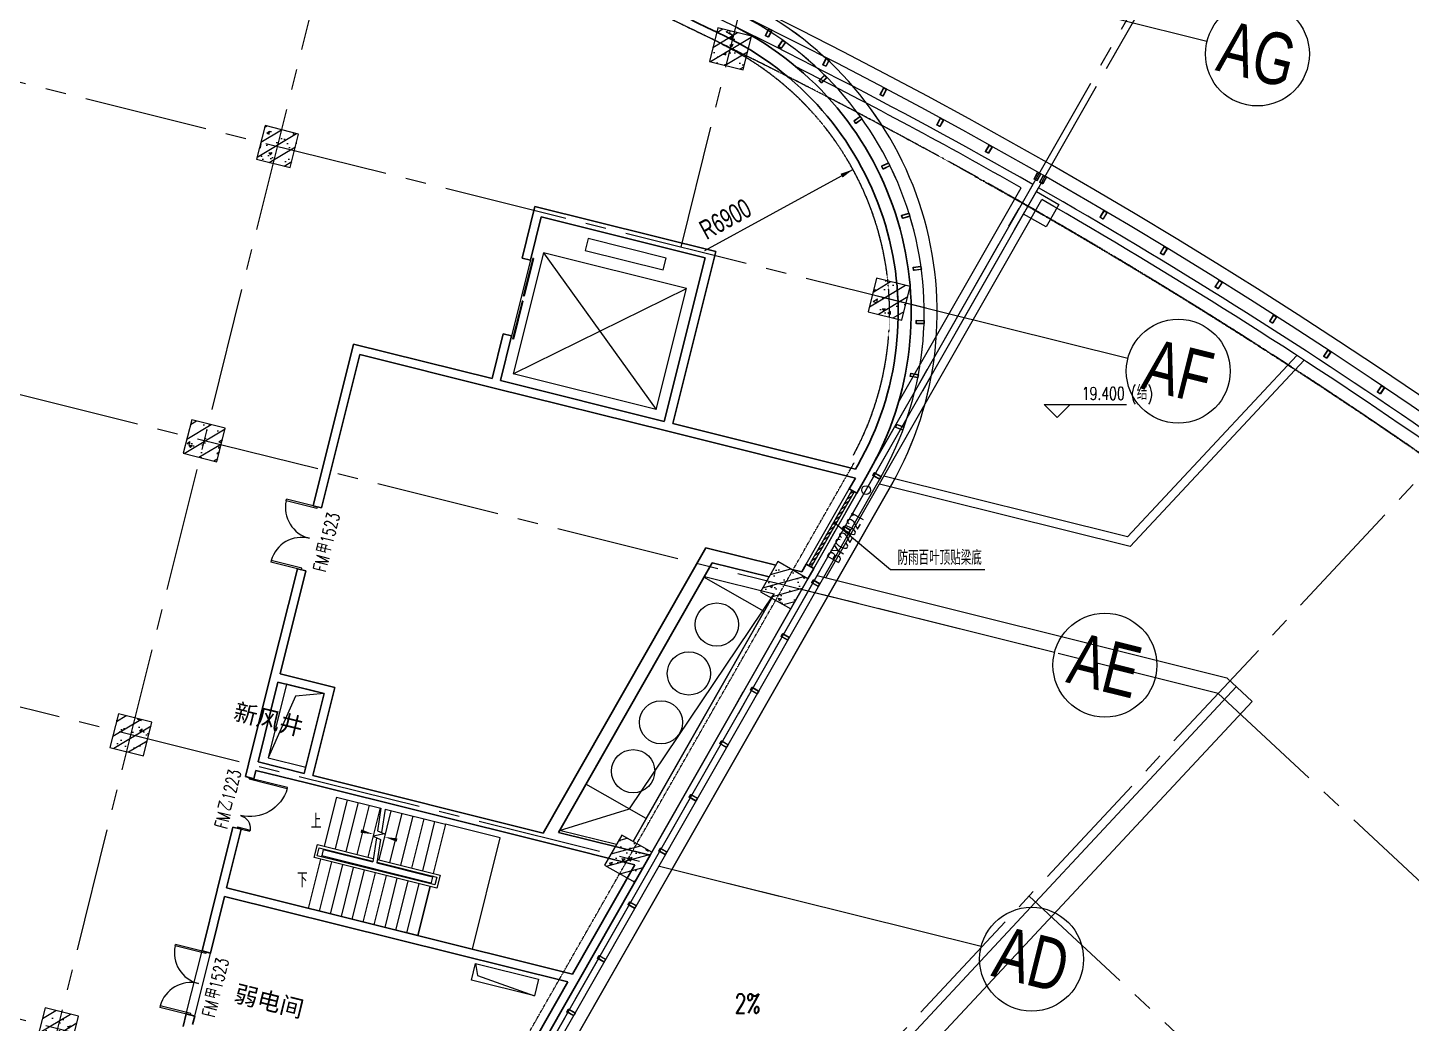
# Model space of a CAD drawing. Extents: x 138868 to 1251000, y -188972 to 132579.
# Drawn here: x 957220 to 989172, y 72428 to 95427 of the extents above; entities that cross this region are included whole.
import ezdxf
from ezdxf.enums import TextEntityAlignment as Align

# ---------------------------------------------------------------- set-up
doc = ezdxf.new("R2010")
doc.units = 0
doc.linetypes.add('CENTER2', pattern=[28.575000000000003, 19.05, -3.175, 3.175, -3.175])
doc.linetypes.add('DASHDOT', pattern=[1, 0.5, -0.25, 0, -0.25])
doc.layers.get('0').update_dxf_attribs({"color": 8})
doc.layers.get('Defpoints').update_dxf_attribs({"color": 8})
for name, color, linetype in [('#幕墙线-平面', 8, 'Continuous'), ('#文字', 8, 'Continuous'), ('#标注', 8, 'Continuous'), ('#结构边线+内凹外凸边线', 8, 'Continuous'), ('#轴线', 8, 'CENTER2'), ('A-FLOR-PIPE', 8, 'Continuous'), ('A-FLOR-UNDR', 8, 'Continuous'), ('A-Hole', 8, 'Continuous'), ('A-ROOF', 8, 'Continuous'), ('COLUMN', 8, 'Continuous'), ('dim', 8, 'Continuous'), ('DIM_LEAD', 8, 'Continuous'), ('DIM_SYMB', 8, 'Continuous'), ('EVTR', 8, 'Continuous'), ('STAIR', 8, 'Continuous'), ('WINDOW_TEXT', 8, 'Continuous'), ('建-填充', 8, 'Continuous'), ('数据中心轮廓线', 8, 'Continuous')]:
    doc.layers.add(name, color=color, linetype=linetype)
for name, color, linetype, lineweight in [('DIM_ELEV', 8, 'Continuous', 5), ('DOOR_FIRE', 8, 'Continuous', 13), ('DOOR_FIRE_TEXT', 8, 'Continuous', 9), ('DOTE', 8, 'DASHDOT', 5), ('IT设备', 8, 'Continuous', 9), ('PUB_TEXT', 8, 'Continuous', 5), ('WALL', 8, 'Continuous', 30), ('WINDOW', 8, 'Continuous', 13), ('空调', 8, 'Continuous', 9)]:
    doc.layers.add(name, color=color, linetype=linetype, lineweight=lineweight)
doc.styles.add('#文字', font='jrs.shx', dxfattribs={"width": 0.7, "bigfont": 'hztxt.shx'})
doc.styles.add('_TCH_DIM', font='SIMPLEX', dxfattribs={"bigfont": 'GBCBIG'})
doc.styles.add('_TCH_WINDOW', font='SIMPLEX', dxfattribs={"height": 3.5, "bigfont": 'GBCBIG'})
doc.styles.add('JHZX', font='jrs.shx', dxfattribs={"width": 0.6, "bigfont": 'jhz.shx'})
doc.styles.get("Standard").update_dxf_attribs({"font": 'arial.ttf'})
doc.dimstyles.new('JZBZ-300', dxfattribs={"dimscale": 300, "dimtxt": 3, "dimasz": 1.5, "dimexe": 1, "dimexo": 1, "dimgap": 0.5, "dimtad": 1, "dimdec": 0, "dimdsep": 46, "dimtxsty": 'JHZX', "dimblk1": 'ARCHTICK', "dimblk2": 'ARCHTICK', "dimsah": 1, "dimcen": 0, "dimclrd": 1, "dimclre": 1, "dimclrt": 2, "dimadec": 1, "dimazin": 2, "dimtfac": 1, "dimtdec": 0, "dimtix": 1, "dimtmove": 0, "dimatfit": 3, "dimfxl": 1, "dimtolj": 1, "dimlwd": -1, "dimlwe": -1, "dimarcsym": 1})

# ---------------------------------------------------------------- blocks, each defined once
blk = doc.blocks.new('G2')
at = {"layer": '空调'}
for p, q in [((538615.5001389643, -73460.79613391554), (544115.5001389643, -73460.79613391543)), ((538615.5001389642, -75060.7961339152), (538615.5001389643, -73460.79613391554)), ((544115.5001389643, -75060.79613391543), (544115.5001389643, -73460.79613391543)), ((538615.5001389642, -75060.7961339152), (544115.5001389644, -75060.79613391543))]:
    blk.add_line(p, q, dxfattribs=at)
for centre in [(539415.5001389645, -74260.7961339152), (540715.5001389644, -74260.79613391543), (542015.5001389645, -74260.7961339152), (543315.5001389643, -74260.79613391531)]:
    blk.add_circle(centre, 499.9999999999995, dxfattribs=at)
blk = doc.blocks.new('_FZH')
at = {"layer": '建-填充', "ltscale": 300}
h = blk.add_hatch(dxfattribs=at)
h.set_pattern_fill('钢筋混凝土', color=256, scale=0.1249999999999999, angle=-90.00000000000001)
h.set_pattern_definition([(315, (-0.5000000000000284, 0.5), (0.2209708691207961, 0.2209708691207959), []), (320, (-0.5000000000000284, 0.5), (-0.07844016872824407, -0.8965752282509413), [0.09374999999999993, -1.031249999999999]), (265, (-0.5000000000000284, 0.5), (0.9402401671250143, 0.1734391670162496), [0.07499999999999994, -0.8249999999999994]), (10.45139999999998, (-0.5065366750000067, 0.4252853999999786), (0.8617994275761914, -0.7231367271425267), [0.07967523749999997, -0.8764276399999996]), (316.1842, (-0.2500000000000284, 0.5), (-0.2068987679112728, -1.334051310782055), [0.1406249999999999, -1.546874999999999]), (6.635599999999983, (-0.2672416337500465, 0.3888290687499705), (1.217647338625552, -1.168328381935879), [0.1195128599999999, -1.314641249999999]), (261.1841999999999, (-0.2500000000000284, 0.5), (1.217648251156655, -1.168327431417034), [0.1124999999999999, -1.237499999999999]), (291, (-0.3125000000000284, 0.375), (-0.5032736133316734, -0.7461338151480765), [0.09374999999999993, -1.031249999999999]), (236, (-0.3125000000000284, 0.375), (0.9064375563085658, -0.3041441649019772), [0.07499999999999994, -0.8249999999999994]), (341.4514, (-0.3544395075000182, 0.3128222087499921), (0.4031631208874401, -1.050278285726862), [0.07967523749999997, -0.8764276399999996]), (307.5, (-0.5000000000000284, 0.5), (0.4161173172891392, -0.01519981914661343), [0, -0.8149999999999995, 0, -0.8374999999999995, 0, -0.8281249999999994]), (277.5, (-0.5000000000000284, 0.5), (0.49301463985295, -0.3288369218026856), [0, -0.4774999999999997, 0, -0.7962499999999995, 0, -0.3156249999999998]), (237.5, (-0.5000000000000284, 0.7787500000000023), (-0.02819358966797485, -0.6672780452155109), [0, -0.3124999999999999, 0, -0.9749999999999995, 0, -1.293749999999999]), (227.5, (-0.5000000000000284, 0.9037500000000023), (0.1251312279153969, -0.7289827116779823), [0, -0.4062499999999997, 0, -0.6474999999999995, 0, -0.9187499999999994])])
h.paths.add_polyline_path([(-0.5000000000000284, 0.5), (-0.5000000000000284, -0.5), (0.4999999999999716, -0.5), (0.4999999999999716, 0.5)])
at = {"layer": '#结构边线+内凹外凸边线'}
blk.add_lwpolyline([(-0.5000000000000284, -0.5), (0.4999999999999716, -0.5), (0.4999999999999716, 0.5), (-0.5000000000000284, 0.5)], close=True, dxfattribs=at)
blk = doc.blocks.new('Hole-3F')
at = {"layer": 'A-Hole'}
for points in [[(45342.28886507568, 95466.46946796041), (45765.65219660103, 97164.48704600084), (44892.38616167335, 97382.21672244021), (44469.02283014776, 95684.19914439972), (45342.28886507568, 95466.46946796041)], [(45765.65219660103, 97164.48704600084), (45102.99559126957, 97107.85025825526), (44469.02283014823, 95684.19914439967)], [(49262.10749783949, 90933.5318746574), (49304.30947442027, 90655.86370578338), (50620.78232901357, 90182.53074074717)]]:
    blk.add_lwpolyline(points, dxfattribs=at)
blk.add_lwpolyline([(49262.10749783949, 90933.5318746574), (50717.55108725349, 90570.64903125749), (50620.78232901357, 90182.53074074717), (49165.3387395998, 90545.41358414711)], close=True, dxfattribs=at)
blk = doc.blocks.new('$DORLIB2D$00000127')
for points in [[(-0.5333333333328483, 0.7948983154366971), (-0.5333333333328483, 0.690405644187237)], [(-0.03333333333284827, 0.7948983154366971), (-0.5333333333328483, 0.7948983154366971)], [(-0.03333333333284827, 0.7948983154366971), (-0.03333333333284827, 0.690405644187237)], [(0.5333333333328483, 0.7948983154366971), (0.03333333333284827, 0.7948983154366971)], [(0.03333333333284827, 0.7948983154366971), (0.03333333333284827, 0.690405644187237)], [(0.5333333333328483, 0.7948983154366971), (0.5333333333328483, 0.690405644187237)], [(-0.03333333333284827, 0.690405644187237), (-0.5333333333328483, 0.690405644187237)], [(0.5333333333328483, 0.690405644187237), (0.03333333333284827, 0.690405644187237)], [(0.5, 0.4999999999999858), (-0.5, 0.4999999999999858)]]:
    blk.add_lwpolyline(points)
blk = doc.blocks.new('$WINLIB2D$00000039')
for points in [[(-0.4999999999983409, 0.5000000000445652), (-0.4999999999999964, -0.4999999999999716)], [(0.5000000000016591, 0.4999999999536158), (-0.4999999999983409, 0.5000000000445652)], [(0.4999999999983338, -0.5000000000463842), (0.4999999999999609, 0.4999999999999432)], [(-0.499999999999428, 0.1666666667124446), (0.500000000000572, 0.1666666666205998)], [(-0.3838834764901549, -0.166666666632409), (-0.4479860405916831, 0.1666666667079113)], [(-0.3158924398378069, -0.166666666637866), (-0.3799950039392748, 0.1666666667006353)], [(-0.2479014031851996, -0.166666666645142), (-0.3120039672867243, 0.1666666666951784)], [(-0.1799103665328481, -0.1666666666505989), (-0.2440129306343159, 0.1666666666887977)], [(-0.1119193298802692, -0.1666666666569512), (-0.1760218939817904, 0.1666666666824455)], [(-0.04392829322788927, -0.1666666666633319), (-0.1080308573293216, 0.1666666666760648)], [(0.02406274342471804, -0.1666666666696841), (-0.04003982067680312, 0.1666666666697125)], [(0.09205378007703402, -0.1666666666751411), (0.02795121597557682, 0.1666666666642556)], [(0.1600448167296129, -0.1666666666815217), (0.0959422526280953, 0.1666666666578749)], [(0.2280358533819644, -0.166666666687874), (0.163933289280525, 0.1666666666505989)], [(0.2960268900345753, -0.1666666666942547), (0.231924325933047, 0.1666666666460657)], [(0.3640179266869801, -0.1666666667006069), (0.2999153625854838, 0.166666666639685)], [(0.4320089633395341, -0.1666666667060639), (0.3679063992380058, 0.166666666632409)], [(0.4999999999916831, -0.1666666667115209), (0.4358974358904746, 0.1666666666260568)], [(-0.4518745131427302, -0.1666666666260284), (-0.5000000000072298, 0.08358586507802102)], [(-0.500000000000572, -0.1666666666214951), (0.499999999999428, -0.1666666667124446)], [(0.4999999999983338, -0.5000000000463842), (-0.5000000000016662, -0.4999999999554348)]]:
    blk.add_lwpolyline(points)
blk = doc.blocks.new('$DorLib2D$00000002')
for p, q in [((-0.5, -5.684341886080802e-17), (-0.5000000000000007, 0.4875)), ((-0.4750000000000007, 0.4875), (-0.5000000000000007, 0.4875)), ((-0.475, -2.842170943040401e-17), (-0.4750000000000007, 0.4875)), ((0.475, -2.842170943040401e-17), (0.4750000000000007, 0.4875)), ((0.4750000000000007, 0.4875), (0.5000000000000007, 0.4875)), ((0.5, -5.684341886080802e-17), (0.5000000000000007, 0.4875)), ((-0.5, -5.684341886080802e-17), (-0.475, -2.842170943040401e-17)), ((0.5, -5.684341886080802e-17), (0.475, -2.842170943040401e-17))]:
    blk.add_line(p, q)
for centre, start, end in [((-0.4875, -4.263256414560601e-17), 0, 88.53071641864632), ((0.4875, -4.263256414560601e-17), 91.4692835813537, 180)]:
    blk.add_arc(centre, 0.4875, start, end)
blk = doc.blocks.new('$DorLib2D$00000225')
for p, q in [((0.4750000000000032, -0.001447885298549778), (0.4750000000000032, 0.7521225008925327)), ((0.4750000000000032, 0.7521225008925327), (0.5000000000000036, 0.7521225008925363)), ((0.5000000000000036, -0.001447885298549778), (0.5000000000000036, 0.7521225008925363)), ((-0.4999999999999982, -3.552713678800501e-15), (-0.5, 0.252035990386009)), ((-0.4750000000000014, 0.252035990386009), (-0.5, 0.252035990386009)), ((-0.4749999999999996, -3.552713678800501e-15), (-0.4750000000000014, 0.252035990386009)), ((-0.4749999999999996, -3.552713678800501e-15), (-0.4999999999999947, -3.552713678800501e-15)), ((0.4750000000000032, -0.001447885298549778), (0.4999999999999929, -0.001447885298549778))]:
    blk.add_line(p, q)
for centre, radius, start, end in [((0.5046168020419071, -0.001920809357812914), 0.7546247204382253, 92.24926861260724, 179.7237749158362), ((-0.5007908120542499, 0.002572563917482285), 0.2507930763238999, 359.7898704778746, 84.09743784757413)]:
    blk.add_arc(centre, radius, start, end)
blk = doc.blocks.new('*U3166')
blk.add_line((-8.960830237663566e-17, -20), (0, 0))
blk.add_circle((0, -24), 4)
at = {"style": 'JHZX', "width": 0.75}
blk.add_attdef('AXES', text='', height=4, dxfattribs=at).set_placement((0, -24), align=Align.MIDDLE_CENTER)
blk = doc.blocks.new('*U3167')
blk.add_line((20, 4.898587196589413e-16), (0, 0))
blk.add_circle((24, 0), 4)
at = {"style": 'JHZX', "width": 0.75}
blk.add_attdef('AXES', text='', height=4, dxfattribs=at).set_placement((23.99999999999997, 0), align=Align.MIDDLE_CENTER)
blk = doc.blocks.new('_ARCHTICK')
at = {"color": 0, "linetype": 'ByBlock', "const_width": 0.15}
blk.add_lwpolyline([(-0.5, -0.5), (0.5, 0.5)], dxfattribs=at)
blk = doc.blocks.new('*D3321')
at = {"layer": '#标注', "ltscale": 300, "transparency": 16777216}
for p, q in [((856190.8966844945, 99692.36909648811), (854993.744198457, 101943.8854600338)), ((1008530.367629015, 79636.49725693116), (1010269.463448736, 81501.44919732175))]:
    blk.add_line(p, q, dxfattribs=at)
blk.add_arc((918301.9844985469, -17121.59754685307), 134550.0001244242, 46.99999999366509, 117.9999999999995, dxfattribs=at)
at = {"layer": 'Defpoints', "color": 0, "ltscale": 300, "transparency": 16777216}
for p in [(962846.5674255192, 109840.9271025278), (856331.73815333, 99427.48481863044), (1008325.768120972, 79417.09114646802), (918301.9844985469, -17121.59754685307)]:
    blk.add_point(p, dxfattribs=at)
at = {"layer": '#标注', "ltscale": 300, "transparency": 16777216, "xscale": 450, "yscale": 450, "zscale": 450}
for p, rotation in [((855134.5856672928, 101679.0011821761), 207.9999999999995), ((1010064.863940693, 81282.04308685866), 316.9999999936651)]:
    blk.add_blockref('_ARCHTICK', p, dxfattribs=dict(at, rotation=rotation))
at = {"layer": '#标注', "ltscale": 300, "transparency": 16777216, "insert": (935942.5994007356, 116872.1755902018), "char_height": 900, "attachment_point": 5, "rotation": 352.4999999968323, "style": 'JHZX'}
blk.add_mtext('\\A1;71°', dxfattribs=at)
blk = doc.blocks.new('*D3322')
at = {"layer": '#标注', "ltscale": 300, "transparency": 16777216}
for p, q in [((983851.1665590641, 97798.35182484554), (984520.0357641303, 98971.00437009812)), ((1008530.367629015, 79636.49725693121), (1009451.065416566, 80623.82475547062))]:
    blk.add_line(p, q, dxfattribs=at)
blk.add_arc((918301.984498547, -17121.59754685324), 133350.0001244263, 46.9999999936651, 60.29999991711377, dxfattribs=at)
at = {"layer": 'Defpoints', "color": 0, "ltscale": 300, "transparency": 16777216}
for p in [(983702.5289581575, 97537.76237072912), (1001435.684510989, 87142.54036943044), (1008325.768120972, 79417.09114646813), (918301.984498547, -17121.59754685324)]:
    blk.add_point(p, dxfattribs=at)
at = {"layer": '#标注', "ltscale": 300, "transparency": 16777216, "xscale": 450, "yscale": 450, "zscale": 450}
for p, rotation in [((984371.3981632235, 98710.41491598164), 150.2999999171138), ((1009246.465908523, 80404.41864500754), 316.9999999936651)]:
    blk.add_blockref('_ARCHTICK', p, dxfattribs=dict(at, rotation=rotation))
at = {"layer": '#标注', "ltscale": 300, "transparency": 16777216, "insert": (997696.3274677793, 90763.25235255435), "char_height": 900, "attachment_point": 5, "rotation": 323.6499999553894, "style": 'JHZX'}
blk.add_mtext('\\A1;13.3°', dxfattribs=at)
blk = doc.blocks.new('*D3323')
at = {"layer": '#标注', "ltscale": 300, "transparency": 16777216}
for p, q in [((950308.2513160052, 111248.5271582598), (950634.8458755462, 112558.4263906632)), ((983851.1665590642, 97798.35182484554), (984520.0357641302, 98971.00437009783))]:
    blk.add_line(p, q, dxfattribs=at)
blk.add_arc((918301.984498547, -17121.59754685313), 133350.0001244259, 60.29999991711373, 75.99999999999903, dxfattribs=at)
at = {"layer": 'Defpoints', "color": 0, "ltscale": 300, "transparency": 16777216}
for p in [(950235.6747473254, 110957.4384403771), (973530.7245299395, 104253.8893017246), (983702.5289581575, 97537.76237072906), (918301.984498547, -17121.59754685313)]:
    blk.add_point(p, dxfattribs=at)
at = {"layer": '#标注', "ltscale": 300, "transparency": 16777216, "xscale": 450, "yscale": 450, "zscale": 450}
for p, rotation in [((950562.2693068662, 112267.3376727804), 165.999999999999), ((984371.3981632236, 98710.41491598135), 330.2999999171137)]:
    blk.add_blockref('_ARCHTICK', p, dxfattribs=dict(at, rotation=rotation))
at = {"layer": '#标注', "ltscale": 300, "transparency": 16777216, "insert": (968155.2211414808, 107205.6212330961), "char_height": 900, "attachment_point": 5, "rotation": 338.14999995855635, "style": 'JHZX'}
blk.add_mtext('\\A1;15.7°', dxfattribs=at)
blk = doc.blocks.new('LZ')
at = {"layer": '#幕墙线-平面', "ltscale": 250}
for points in [[(-32.49999999988358, -9.730402962304652e-05, -0.414213562373095), (-40.00002245465294, 7.499880241084611), (-40.00051645992789, 172.4998802403279, -0.414213562373095), (-32.50053891458083, 179.9999026951264), (32.49946108506992, 180.0000973032147, -0.414213562373095), (39.99948353983928, 172.5001197580132), (39.9999775448814, 7.500119758740766, -0.4142135623730949), (32.49999999976717, 9.730400051921606e-05)], [(-32.50001796381548, 5.999902695941273, -0.4142135623730951), (-34.00002245488577, 7.499898204987403), (-34.00051645981148, 172.4998982042016, -0.4142135623730951), (-32.50052095076535, 173.9999026951555), (32.49947904876899, 174.0000973032147, -0.4142135623730951), (33.99948353983928, 172.5001017941977), (33.9999775448814, 7.500101794925286, -0.4142135623730951), (32.49998203583527, 6.000097303971415)]]:
    blk.add_lwpolyline(points, format="xyb", close=True, dxfattribs=at)

msp = doc.modelspace()

# ---------------------------------------------------------------- linework, layer by layer
at = {"layer": '#幕墙线-平面', "ltscale": 500}
msp.add_lwpolyline([(998285.7021367988, 80237.03399766423, 0.2860734634963688), (866144.3737756913, 97576.69969902467, 0.4324632496480859), (862392.3873621444, 86538.52766009257), (877125.2731387713, 58829.99946906487, 0.3897332674103929), (887336.5475836261, 55231.04394336417, -0.2739152575343032), (966866.7564053421, 44807.51845885115, 0.3893999561442285), (977654.2845651237, 45646.6890394357), (999058.200471947, 68599.57872991194, 0.4327152502695922)], format="xyb", close=True, dxfattribs=at)
msp.add_lwpolyline([(866144.3739002969, 97576.69966680114, 0.4324632496197469), (862392.3874869961, 86538.52762810932), (877125.2732638898, 58829.99943657988, 0.3897332673906265), (887336.5477104676, 55231.04391210387, -0.2124371498010051), (951317.533810321, 54318.83629549388, 0.3893999562089555), (961622.6773407378, 57617.16739056236), (977172.2098301607, 84878.39989842544, 0.4327152502067482), (973743.2372546513, 96026.01245414908, 0.2242489846275923), (866144.3739002966, 97576.69966680091)], format="xyb", dxfattribs=at)
at = {"layer": '#幕墙线-平面'}
msp.add_lwpolyline([(998095.2647136045, 80005.22893333831, 0.2860734634963688), (866268.5585628813, 97303.60971636232, 0.432463249648085), (862657.2716399438, 86679.36912903795), (877390.1574166291, 58970.84093790059, 0.3897332674103919), (887218.5090697727, 55506.8462443829, -0.2739152575343032), (967051.8826010546, 45043.58686347376, 0.3893999561442295), (977434.8784545485, 45851.28854735848), (998838.7943614612, 68804.17823793064, 0.4327152502695888), (998095.264720533, 80005.2289276463)], format="xyb", dxfattribs=at)
at = {"layer": '#幕墙线-平面', "ltscale": 300}
msp.add_lwpolyline([(866268.5586875654, 97303.60968417418, 0.432463249619747), (862657.2717648009, 86679.36909704446), (877390.1575417477, 58970.84090541583, 0.3897332673906247), (887218.5091965785, 55506.84621310746, -0.2124371498010051), (951443.3872383656, 54591.16131206322, 0.3893999562089572), (961362.0878863917, 57765.80499106646), (976911.6203758148, 85027.03749892954, 0.4327152502067479), (973611.2342718868, 95756.61458381359, 0.2242489846275924)], format="xyb", close=True, dxfattribs=at)
at = {"layer": '#标注', "ltscale": 300}
msp.add_lwpolyline([(972855.5769398075, 90280.44270346424), (976014.4798088453, 92007.09630624182), (976277.7217145984, 92150.98410647328)], dxfattribs=at)
msp.add_lwpolyline([(976014.4798088453, 92007.09630624182, 99, 0, 0), (976277.7217145984, 92150.98410647328, 0, 0, 0)], format="xyseb", dxfattribs=at)
at = {"layer": '#轴线', "ltscale": 150}
for p, q in [((977968.4455690077, 88944.3922311911), (927386.1517251479, 101555.9745345077)), ((953182.554293822, 53332.82628944836), (965085.1115611468, 101071.3760375545)), ((972307.3261741013, 90355.86782377999), (974399.9505650161, 98748.92583191395)), ((952745.3693168194, 43264.08391604212), (983702.5291539761, 97537.76253941789)), ((952875.7442229558, 43189.90568447707), (983832.8238810343, 97463.44373896456)), ((984712.8874651897, 80048.5183661987), (925692.6984016616, 94763.9042328361)), ((974581.5389762954, 75360.2518455938), (923999.245132464, 87971.83414890448)), ((957381.6092632669, 50739.31081747235), (991074.1798688145, 86870.1692951644)), ((972888.0857070978, 68568.18176166201), (922305.7918632659, 81179.76406497252)), ((984712.8874524019, 80048.5183524852), (999851.9090760108, 65931.15229910752)), ((980348.0979480022, 75367.85466212238), (995487.119571093, 61250.48860922735))]:
    msp.add_line(p, q, dxfattribs=at)
for centre, radius, start, end in [((918301.9845202272, -17121.59760284243), 124899.9999998406, 45.62366798156813, 118.9562780656252), ((970223.1578822755, 88841.56470114941), 6900.000000000402, 331.5459248175304, 62.1141738340235)]:
    msp.add_arc(centre, radius, start, end, dxfattribs=at)
at = {"layer": 'A-FLOR-PIPE'}
msp.add_circle((976579.4145304386, 84746.8634683959), 100, dxfattribs=at)
at = {"layer": 'A-FLOR-UNDR'}
for p, q in [((980432.5047341108, 91804.80002826109), (957591.8548529202, 51760.87797038612)), ((975451.7370589757, 82769.83476971992), (980562.7551334815, 91730.40333834046)), ((977323.9479691712, 86758.58622612513), (980159.607550753, 91730.02669993322)), ((975653.3167920173, 82719.57529746735), (980637.191764347, 91457.23827888165)), ((971200.2276805011, 76628.06122109568), (974406.4788125143, 82249.2178473812)), ((971634.5434377447, 76380.33188692242), (974840.794569758, 82001.48851320794))]:
    msp.add_line(p, q, dxfattribs=at)
msp.add_lwpolyline([(980215.360276107, 91121.35535295028), (980512.6356622397, 91642.53415604873), (981033.8142945583, 91345.25886732689), (980736.5390549174, 90824.07998067117)], close=True, dxfattribs=at)
for centre, radius, start, end in [((918301.9877089465, -17121.59188908065), 125400.0000077539, 60.3000000064706, 65.25080614354152), ((918301.9877089465, -17121.59188908065), 125200.0000077539, 60.39152684982658, 63.08996794992829), ((918301.9878400553, -17121.59180846351), 125399.9999657337, 50.59548448928156, 60.23146435327686), ((918301.9878400622, -17121.5918084599), 125199.9999657265, 50.59548448928156, 60.13982787363548)]:
    msp.add_arc(centre, radius, start, end, dxfattribs=at)
at = {"layer": 'A-Hole'}
msp.add_lwpolyline([(970814.4129430805, 76557.15508871799), (969504.1444471467, 76883.84171599842), (972849.4326520995, 82748.75627969601), (974462.070516475, 82346.6805016612), (971200.2275846971, 76628.06107546197), (970939.6383295383, 76776.69856235181), (970814.4129430805, 76557.15508871799)], close=True, dxfattribs=at)
msp.add_lwpolyline([(969504.1444471467, 76883.84171599842), (971115.3656383273, 77379.27784669067), (974462.070516475, 82346.6805016612)], dxfattribs=at)
at = {"layer": 'A-ROOF'}
for p, q in [((982614.6232027037, 83663.52210923168), (986525.4961743124, 87857.41991285706)), ((982680.5483959925, 83440.96238658222), (986695.6573622823, 87746.63960936875)), ((982614.6232027037, 83663.52210923168), (976991.4320739305, 85065.54112296482)), ((982680.5483959925, 83440.96238658216), (976888.5001291679, 84885.08221331117))]:
    msp.add_line(p, q, dxfattribs=at)
msp.add_lwpolyline([(961158.8040306342, 57711.65563987597), (975451.737058955, 82769.83476972516), (984910.0334437711, 80411.61662181577), (985497.637744572, 79863.66674663988), (963128.0915345417, 55875.26533355023)], close=True, dxfattribs=at)
at = {"layer": 'dim', "ltscale": 300}
for points in [[(909963.945715663, 98578.4023309304), (907511.2838960048, 108415.4915936626, 0.08546788528828636), (866144.3739002969, 97576.19505117892, 0.4324632496197455), (862392.3874869961, 86538.02301248722), (877125.2732638898, 58829.49482095783, 0.3897332673906265), (887336.5477104676, 55230.53929648176, -0.2124371498010051), (951317.533810321, 54318.33167987183, 0.3893999562089553), (961622.6773407378, 57616.66277494014), (977172.2098301607, 84877.8952828034, 0.4327152502067507), (973743.2372546513, 96025.50783852703, 0.09273048928582212), (929092.6849368347, 108415.4916114839), (926640.0230481792, 98578.40207202872)], [(909729.5600268035, 98278.40233456931), (907282.1497937301, 108094.4286339566, 0.08495546336409823), (866268.5586874872, 97303.10506851663, 0.4324632496197475), (862657.2717648002, 86678.86448142375), (877390.1575417477, 58970.3362897936, 0.3897332673906237), (887218.5091965788, 55506.3415974853, -0.212437149801005), (951443.3872383656, 54590.65669644106, 0.3893999562089543), (961362.0878863917, 57765.30037544435), (976911.6203758148, 85026.53288330755, 0.4327152502067534), (973611.234271887, 95756.10996819154, 0.09221741090204245), (929321.8190390503, 108094.4286515407), (926874.4087352243, 98278.40206838981)]]:
    msp.add_lwpolyline(points, format="xyb", close=True, dxfattribs=at)
at = {"layer": 'DIM_ELEV'}
for p, q in [((980992.5984874028, 86423.253961629), (980692.5984874028, 86723.253961629)), ((980692.5984874028, 86723.253961629), (982592.5984874028, 86723.253961629)), ((980992.5984874028, 86423.253961629), (981292.5984874028, 86723.253961629))]:
    msp.add_line(p, q, dxfattribs=at)
at = {"layer": 'DIM_LEAD'}
for p, q in [((975857.5955762498, 83985.96362892457), (977148.2397487799, 82910.80015866202)), ((977148.2397487799, 82910.80015866202), (979319.7397487799, 82910.80015866202))]:
    msp.add_line(p, q, dxfattribs=at)
at = {"layer": 'DIM_LEAD', "const_width": 40}
msp.add_lwpolyline([(975842.2289647933, 83998.76469342504, 1), (975872.9621877063, 83973.1625644241, 1)], format="xyb", close=True, dxfattribs=at)
at = {"layer": 'DIM_SYMB', "elevation": -1682.692307692308}
for points in [[(964070.7242669631, 77079.10533976147, 0, 0, 0), (965205.9702667152, 76796.05672194663, 0, 80.00000000000001, 0), (964914.8815488301, 76868.63329061709, 0, 0, 0)], [(963732.0336131677, 75720.69132296415, 0, 0, 0), (967011.6331680072, 74902.99531594338, 0, 0, 0), (967350.3238218026, 76261.4093327407, 0, 0, 0), (965458.247155549, 76733.15702909883, 0, 80.00000000000001, 0), (965749.3358734341, 76660.58046042838, 0, 0, 0)]]:
    msp.add_lwpolyline(points, format="xyseb", dxfattribs=at)
at = {"layer": 'DIM_SYMB'}
msp.add_lwpolyline([(972613.8493756021, 73245.4973662271, 0, 0, 0), (974836.9210196985, 71172.4495205537, 0, 120, 0), (974507.811853969, 71479.34878258093, 0, 0, 0)], format="xyseb", dxfattribs=at)
at = {"layer": 'DOOR_FIRE'}
for p, q in [((960882.9731215714, 72643.53639155946, 200), (961245.8559649703, 74098.97998097359, 200)), ((961077.0322668264, 72595.15201243962, 200), (961439.9151102253, 74050.59560185374, 200))]:
    msp.add_line(p, q, dxfattribs=at)
at = {"layer": 'DOTE'}
msp.add_line((960823.871839006, 58234.53967899154), (976303.5815226734, 85373.35977717798), dxfattribs=at)
for centre, radius, start, end in [((918301.9845455997, -17121.59765952924), 124899.9999994387, 46.00000001977925, 121.0000000005282), ((970223.160921263, 88841.570455604), 6900.000000000402, 331.5459248233947, 63.88022390729716), ((918301.9878276023, -17121.59182830673), 124899.9999895473, 50.59500476873092, 60.87796925188931)]:
    msp.add_arc(centre, radius, start, end, dxfattribs=at)
at = {"layer": 'EVTR'}
for p, q in [((970161.9748220863, 90555.82110543404), (970093.0270818383, 90279.2868234454)), ((971966.7248729588, 90105.84637960541), (970161.9748220863, 90555.82110543404)), ((969131.4072734208, 90225.32068541361), (968434.6722140734, 87430.86899374105)), ((972430.4127427535, 89402.7862403518), (969131.4072734208, 90225.32068541361)), ((969131.4072734208, 90225.32068541361), (971733.6776834056, 86608.334548679)), ((970093.0270818383, 90279.2868234454), (971897.7771327104, 89829.3120976169)), ((971897.7771327104, 89829.3120976169), (971966.7248729588, 90105.84637960541)), ((968434.6722140734, 87430.86899374111), (972430.4127427535, 89402.7862403518)), ((971733.6776834056, 86608.334548679), (972430.4127427535, 89402.7862403518)), ((971733.6776834065, 86608.33454867912), (968434.6722140734, 87430.86899374111))]:
    msp.add_line(p, q, dxfattribs=at)
at = {"layer": 'STAIR'}
for p, q in [((964348.0638961103, 77654.090322265), (964065.0152782537, 76518.84432250663)), ((964348.0638961103, 77654.090322265), (965377.3311300506, 77397.46517846722)), ((964600.3407849441, 77591.19062941725), (964317.2921671348, 76455.94462964713)), ((964852.617673778, 77528.29093656951), (964569.5690559687, 76393.04493679933)), ((965104.8945626116, 77465.39124372177), (964821.8459448025, 76330.14524395159)), ((965357.1714514454, 77402.49155087402), (965074.1228336364, 76267.2455511039)), ((965377.3311301006, 77397.4651784547), (965298.1218922934, 76874.16209338076)), ((965609.4483402793, 77339.59185802622), (965326.3997224702, 76204.3458582561)), ((965474.7920891496, 77373.16543218319), (965392.9855476071, 76832.70302204927)), ((965474.7920890872, 77373.16543219879), (966870.8327844483, 77025.09339378751)), ((965861.7252291131, 77276.69216517848), (965578.6766113038, 76141.44616540836)), ((966114.002117947, 77213.79247233074), (965830.9535001377, 76078.54647256056)), ((966366.2790067806, 77150.892779483), (966083.2303889715, 76015.64677971287)), ((966618.5558956144, 77087.99308663525), (966335.5072778054, 75952.74708686513)), ((966870.8327844483, 77025.09339378751), (966587.7841666392, 75889.84739401733)), ((966870.8327844483, 77025.09339378751), (966587.7841666178, 75889.84739402274)), ((968132.2172286173, 76710.59492954874), (966870.8327844483, 77025.09339378751)), ((965274.2185232143, 76716.2422960372), (965189.4253331358, 76156.04831885116)), ((965461.6208737772, 76802.70674070594), (965197.9481570914, 76749.57538393064)), ((965197.9481570914, 76749.57538393064), (965369.0821785307, 76674.78322470438)), ((965298.1218922934, 76874.16209338076), (965461.6208737772, 76802.70674070594)), ((967491.1242053614, 74139.31125489657), (968132.2172286173, 76710.59492954874)), ((963834.7721744175, 76256.76015065488), (963909.7679620441, 76557.55182580277)), ((963907.5052317288, 76300.4625804979), (963953.4703918921, 76484.81876851246)), ((963909.7679620441, 76557.55182580277), (965201.4513041216, 76235.49899785704)), ((963953.4703918921, 76484.81876851246), (965192.431825869, 76175.91098861035)), ((964045.66152665, 76441.22066441021), (964009.3732423147, 76295.67630546767)), ((964050.4999645229, 76460.62657894351), (964045.66152665, 76441.22066441021)), ((964045.66152665, 76441.22066441021), (965189.4253331176, 76156.04831885581)), ((964302.7768534042, 76397.72688608395), (964297.9384154838, 76378.32097156247)), ((965369.0821785307, 76674.78322470438), (965286.8862922098, 76131.74857257347)), ((963706.9708728543, 75082.80664761289), (963990.0194906765, 76218.05264735396)), ((966668.0356951659, 75550.3482155957), (963834.7721744175, 76256.76015065488)), ((966624.333265323, 75623.08127290686), (963907.5052317288, 76300.4625804979)), ((963959.2477616882, 75019.90695476515), (964242.2963795103, 76155.15295450628)), ((964004.5348044068, 76276.27039091534), (964009.3732423147, 76295.67630546767)), ((966532.1421306527, 75666.67937699013), (964009.3732423147, 76295.67630546767)), ((964211.524650522, 74957.00726191734), (964494.5732683442, 76092.25326165854)), ((964256.8116932407, 76213.37069806753), (964261.6501311485, 76232.77661261993)), ((964509.0885820745, 76150.47100521979), (964513.9270199824, 76169.87691977213)), ((964555.0537422379, 76334.82719323621), (964550.2153043177, 76315.42127871473)), ((964761.3654709081, 76087.57131237205), (964766.203908816, 76106.97722692438)), ((964807.3306310717, 76271.92750038847), (964802.4921931513, 76252.52158586698)), ((965059.6075199055, 76209.02780754067), (965054.7690819851, 76189.62189301924)), ((965286.8862921549, 76131.74857258715), (966568.430414988, 75812.22373593273)), ((965289.8927849059, 76151.61124234187), (966670.2984254861, 75807.43746092141)), ((965298.9122631564, 76211.19925158902), (966743.0314827922, 75851.1398907436)), ((965311.8844087392, 76146.12811469293), (965307.045970819, 76126.72220017144)), ((965564.161297573, 76083.22842184518), (965559.3228596528, 76063.8225073237)), ((964463.8015393557, 74894.1075690696), (964746.8501571778, 76029.3535688108)), ((964716.0784281895, 74831.20787622186), (964999.1270460116, 75966.453875963)), ((964968.3553170233, 74768.30818337412), (965251.4039348455, 75903.55418311525)), ((965013.642359742, 76024.6716195243), (965018.4807976498, 76044.07753407664)), ((965220.6322058572, 74705.40849052637), (965503.6808236793, 75840.65449026757)), ((965265.9192485758, 75961.77192667656), (965270.7576864837, 75981.1778412289)), ((965472.909094691, 74642.50879767863), (965755.9577125129, 75777.75479741982)), ((965518.1961374097, 75898.87223382876), (965523.0345753175, 75918.27814838116)), ((965770.4730262433, 75835.97254098102), (965775.3114641514, 75855.37845553341)), ((965816.4381864069, 76020.32872899744), (965811.5997484867, 76000.92281447595)), ((966022.7499150771, 75773.07284813334), (966027.588352985, 75792.47876268567)), ((966068.7150752407, 75957.4290361497), (966063.8766373203, 75938.02312162821)), ((966275.0268038637, 75710.17315529735), (966279.8652418188, 75729.57906983787)), ((966320.9919640746, 75894.5293433019), (966316.1535261541, 75875.12342878047)), ((966573.2688528867, 75831.62965045951), (966527.3036927192, 75647.27346244414)), ((966573.2688529084, 75831.62965045415), (966568.430414988, 75812.22373593273)), ((966670.2984254861, 75807.43746092141), (966624.333265323, 75623.08127290686)), ((966743.0314827922, 75851.1398907436), (966668.0356951659, 75550.3482155957)), ((965725.1859835247, 74579.60910483089), (966008.2346013468, 75714.85510457202)), ((965977.4628723585, 74516.70941198309), (966260.5114901331, 75651.9554117361)), ((966229.7397611924, 74453.80971913534), (966512.7883790145, 75589.05571887654)), ((966512.7883789898, 75589.05571888277), (966229.7397611924, 74453.80971913534)), ((966527.3036927448, 75647.27346243779), (966532.1421306527, 75666.67937699013)), ((966229.7397611924, 74453.80971913534), (963706.9708728543, 75082.80664761289)), ((966229.7397611924, 74453.80971913534), (967491.1242053614, 74139.31125489657))]:
    msp.add_line(p, q, dxfattribs=at)
at = {"layer": 'WALL'}
for p, q in [((973458.5281419703, 95161.57037231122), (973506.0492881008, 95250.77552725287)), ((968935.4848880093, 91299.63018364186), (968636.7098003582, 90101.30875864084)), ((973107.7565110009, 90259.36603256338), (968935.4848880093, 91299.63018364186)), ((968830.7689456153, 90052.92437952053), (969081.1596541617, 91057.18665926915)), ((972865.3129866265, 90113.69126643444), (969081.1596541617, 91057.18665926915)), ((972865.3129866265, 90113.69126643444), (971921.8175937408, 86329.53793376201)), ((973107.7565110009, 90259.36603256338), (972115.8767389904, 86281.1535546169)), ((968636.7098003582, 90101.30875864084), (968830.7689456153, 90052.92437952053)), ((968201.2503882796, 88354.77645134408), (967943.6051160572, 87321.41770592978)), ((968137.6642613311, 87273.03332681884), (968395.3095335369, 88306.39207222377)), ((968395.3095335369, 88306.39207222377), (968201.2503882796, 88354.77645134408)), ((964741.629157326, 88119.75997687096), (963810.2282701011, 84384.11505693267)), ((964004.2874153613, 84335.73067781149), (964887.3039234651, 87877.31645251752)), ((967943.6051160572, 87321.41770592978), (964741.629157326, 88119.75997687096)), ((967992.2503095695, 87103.16637112253), (964887.3039234651, 87877.31645251752)), ((971921.8175937408, 86329.53793376201), (968137.6642613311, 87273.03332681884)), ((971970.4627872377, 86111.28659893293), (967992.2503095639, 87103.16637112392)), ((976336.2978330804, 85228.88439184416), (972115.8767389904, 86281.1535546169)), ((976334.155754568, 85023.2957461254), (971970.4627872384, 86111.28659893275)), ((976336.2978330804, 85228.88439184416), (976390.4446746851, 85323.81390847208)), ((976334.155754568, 85023.2957461254), (976190.901614778, 84772.14450315369)), ((976364.627917666, 84673.0527694897), (976573.2747449046, 85038.84959799633)), ((976573.2747449055, 85038.8495979961), (976651.034129031, 85175.17630796821)), ((976190.901614778, 84772.14450315369), (976364.627917666, 84673.0527694897)), ((963810.2282701011, 84384.11505693267), (964004.2874153613, 84335.73067781149)), ((969124.5791354934, 76823.8924365848), (972881.5953753584, 83410.64308780903)), ((974494.2332522895, 83008.56730665994), (972881.5953753584, 83410.64308780903)), ((963447.3454266831, 82928.67146744498), (962830.4445730879, 80454.4172859434)), ((963048.6958715434, 80503.0623336258), (963641.4045719432, 82880.28708832385)), ((963641.4045719432, 82880.28708832385), (963447.3454266831, 82928.67146744498)), ((969478.4147074393, 76838.73268302565), (973029.5670577995, 83064.56551497855)), ((974339.8353351564, 82737.87894219847), (973029.5670577995, 83064.56551497855)), ((975098.9724514168, 82857.78888988879), (974841.8070069973, 82921.90743655857)), ((975199.9842780854, 83034.88147417887), (975098.9724514168, 82857.78888988879)), ((975373.7105809757, 82935.78974051354), (975199.9842780854, 83034.88147417887)), ((975237.1647270506, 82696.39937447273), (975373.7105809757, 82935.78974051354)), ((975050.2072206053, 82570.46115627134), (975050.2072206053, 82570.46115627134)), ((975148.2963330033, 82742.42967695795), (975148.2963330033, 82742.42967695795)), ((974952.1181082074, 82398.49263558467), (974952.1181082074, 82398.49263558467)), ((962322.408295892, 78416.79604956688), (962830.4442766511, 80454.41707474645)), ((962540.6612021364, 78465.44754573831), (963000.3112629, 80309.00324554875)), ((962762.4146712096, 56216.26452525699), (985131.9608812395, 80204.6659383488)), ((963000.3112629, 80309.00324554875), (964067.6370533756, 80042.88903782639)), ((963048.6958715434, 80503.0623336258), (964310.0805777342, 80188.56380401418)), ((963607.9869926122, 78199.33333801659), (964067.6370533756, 80042.88903782639)), ((963802.0461378507, 78150.94895895052), (964310.0805777342, 80188.56380401418)), ((962322.4078567813, 78416.79378261545), (962249.8313714375, 78125.7053990335)), ((962540.6612021364, 78465.44754573831), (963607.9869926122, 78199.33333801659)), ((962249.8313714375, 78125.7053990335), (962443.8905167163, 78077.32101990783)), ((962443.8905167163, 78077.32101990783), (962492.2769417518, 78271.38837090833)), ((962492.2769417518, 78271.38837090833), (963656.6321861129, 77981.08200325002)), ((963656.6321861129, 77981.08200325002), (969250.5007075411, 76586.37393663859)), ((963802.0461378507, 78150.94895895052), (969124.5791354934, 76823.8924365848)), ((961959.5250967185, 76961.35052750242), (961596.6427087015, 75505.90876446903)), ((961814.8940435213, 75554.55395797908), (962153.5842419972, 76912.96614837676)), ((962153.5842419972, 76912.96614837676), (961959.5250967185, 76961.35052750242)), ((969478.4147074393, 76838.73268302565), (971595.0019053712, 76311.00822412322)), ((969250.5007075411, 76586.37393663859), (971239.0242551761, 76090.5793319036)), ((969797.9736447781, 73564.14866445778), (971239.0242551761, 76090.5793319036)), ((969932.2764392667, 73395.94016282348), (971595.0019053712, 76311.00822412322)), ((961596.6427087015, 75505.90876446903), (961245.8559649929, 74098.97998101049)), ((961814.8940435213, 75554.55395797908), (969797.9736447781, 73564.14866445778)), ((961439.9151102274, 74050.59560189577), (961766.5096643963, 75360.49481272575)), ((961766.5096643963, 75360.49481272575), (969695.0417000283, 73383.68975480163)), ((961245.8559649929, 74098.97998101049), (961439.9151102274, 74050.59560189577)), ((968087.7902954808, 70565.87807670323), (969695.0417000283, 73383.68975480163)), ((968261.5165983783, 70466.78634303389), (969932.2764392667, 73395.94016282348)), ((960882.9731215939, 72643.5363915966), (960810.3965528938, 72352.44767368573)), ((961077.0322668282, 72595.15201248194), (960882.9731215939, 72643.5363915966)), ((961028.647887706, 72401.09286718786), (961077.0322668282, 72595.15201248194))]:
    msp.add_line(p, q, dxfattribs=at)
for centre, radius, start, end in [((918301.9818732683, -17121.60070855712), 125100.0000000945, 63.88972687149522, 65.73119741435663), ((918301.9818732969, -17121.60070852604), 125200.0000000548, 63.83695406844346, 63.88965101535214), ((970223.1609206528, 88841.57045440027), 7400.000001350065, 330.3000000064706, 62.89094927053247), ((970223.1609206521, 88841.57045440766), 7100.000001343597, 62.89094927053247, 63.79404777741078), ((970223.1609206528, 88841.57045440021), 7100.000001350086, 330.3000000064706, 62.89094927053247)]:
    msp.add_arc(centre, radius, start, end, dxfattribs=at)
at = {"layer": '数据中心轮廓线'}
msp.add_lwpolyline([(869624.885915159, 99096.04329767881, 0.007535906763480832), (866144.3739002969, 97576.19505117898, 0.4324632496197444), (862392.3874869954, 86538.02301248873), (877125.2732638901, 58829.49482095783, 0.389733267390625), (887336.5477104678, 55230.5392964817, -0.2124371498010046), (951317.533810321, 54318.33167987195, 0.3893999562089562), (961622.6773407378, 57616.6627749402), (977172.209830161, 84877.8952828034, 0.4327152502067543), (973743.2372546515, 96025.50783852703, 0.01474220444908848), (966979.0831498809, 99096.04323627084, 0.01474220444908848)], format="xyb", dxfattribs=at)

# ---------------------------------------------------------------- block references
at = {"layer": '#幕墙线-平面'}
for p, rotation in [((974369.6341231316, 95381.83428202267), 153.5098886561807), ((975699.2308811103, 94709.34155688179), 152.8307257000757), ((977020.762933716, 94021.1358907799), 152.1515633669731), ((978334.0446076784, 93317.31400297536), 151.4724010338704), ((979461.0767080165, 92697.11567212985), 149.4349140345623), ((982111.9796149125, 91178.29773575685), 149.4349140345623), ((983500.994953111, 90347.87468643696), 148.7557517014596), ((984770.2809506047, 89567.49845570885), 148.0765893683569), ((986030.2277107553, 88772.13176888763), 147.3974270352542), ((987280.6582026833, 87961.88638027036), 146.7182647021515), ((988521.3967326079, 87136.8761347098), 146.0391023690488)]:
    msp.add_blockref('LZ', p, dxfattribs=dict(at, rotation=rotation))
at = {"layer": '#幕墙线-平面', "ltscale": 300}
for p, rotation in [((974690.6352015026, 95113.56388850138), 144.5359600280427), ((975651.0866463063, 94303.5331115378), 135.1764470308812), ((976467.017598819, 93348.08896445972), 125.8169340337195), ((977116.7036143935, 92272.67047911498), 116.457421036558), ((980581.0615389904, 92065.93199831166), 150.5704715274969), ((980711.301570673, 91991.54161945451), 150.5704715274969), ((977582.8465774965, 91105.91104572546), 107.0979080393964), ((977853.0352700364, 89878.87603893969), 97.73839504223486), ((977920.0758243492, 88624.23569145706), 88.37888204507331), ((977782.1832624208, 87375.39523774863), 79.01936904791175), ((977443.0290215453, 86165.60548810195), 69.65985605075012), ((976911.471417483, 85026.77634535776), 60.29999989507269), ((976204.848581058, 83787.93463960988), 60.29999989507269), ((975498.0767855197, 82548.83178073599), 60.29999989507269), ((974791.304989981, 81309.72892186209), 60.29999989507269), ((974084.5331944425, 80070.6260629883), 60.29999989507269), ((973377.761398904, 78831.52320411452), 60.29999989507269), ((972670.9896033655, 77592.42034524074), 60.29999989507269), ((971964.217807827, 76353.31748636672), 60.29999989507269), ((971257.4460122886, 75114.21462749294), 60.29999989507269), ((970550.6742167501, 73875.11176861916), 60.29999989507269), ((969843.9024212116, 72636.00890974537), 60.29999989507269)]:
    msp.add_blockref('LZ', p, dxfattribs=dict(at, rotation=rotation))
at = {"layer": '#标注'}
ref = msp.add_blockref('*U3166', (982311.34556274, 94799.69468842592), dxfattribs=dict(at, xscale=-300.0000000000002, yscale=300.0000000000002, zscale=300.0000000000001, rotation=150.2825580386363))
ref.add_attrib('AXES', 'B1', dxfattribs={"layer": '0', "height": 1200.000000000001, "rotation": 330.2825580386362, "style": 'JHZX', "width": 0.75}).set_placement((985880.5516953659, 101052.7553456422), align=Align.MIDDLE_CENTER)
at = {"layer": '#标注', "xscale": 300, "yscale": 300, "rotation": 345.9999999999856}
for p, values in [((978630.6010092536, 96560.43123929627), {'AXES': 'AG'}), ((976804.0906974762, 89234.69850591267), {'AXES': 'AF'}), ((975110.6373739894, 82442.6282042393), {'AXES': 'AE'}), ((973417.1841047923, 75650.55812030914), {'AXES': 'AD'})]:
    msp.add_blockref('*U3167', p, dxfattribs=at).add_auto_attribs(values)
at = {"layer": 'A-Hole'}
msp.add_blockref('Hole-3F', (918301.984440014, -17121.59782154748), dxfattribs=at)
at = {"layer": 'COLUMN'}
for p, xscale, yscale, zscale, rotation in [((973450.364986928, 94940.34610037057), 799.9999999999869, 799.9999999999869, 799.9999999999869, 76.0000000000087), ((962992.4871702315, 92678.3180294201), 799.9999999999869, 799.9999999999869, 799.9999999999869, 76.0000000000087), ((977115.9460721284, 89156.94378433627), 799.9999999999869, 799.9999999999869, 799.9999999999869, 76.0000000000087), ((961299.0339010337, 85886.2479454882), 800.0000000004951, 800.0000000004951, 800.0000000004951, 76.00000000000057), ((974691.5256148735, 82547.12448163389), 799.9999999995515, 799.9999999995515, 799.9999999995515, 60.300000005674), ((974691.528653861, 82547.13023608847), 799.9999999995769, 799.9999999995769, 799.9999999995769, 60.300000005675), ((959605.5805775183, 79094.17764382443), 800.0000000004396, 800.0000000004396, 800.0000000004396, 76.00000000005113), ((971088.9075481829, 76231.06264375919), 799.9999999995515, 799.9999999995515, 799.9999999995515, 60.300000005674), ((957912.1273083207, 72302.10755989223), 800.000000000326, 800.000000000326, 800.000000000326, 76.00000000003195)]:
    msp.add_blockref('_FZH', p, dxfattribs=dict(at, xscale=xscale, yscale=yscale, zscale=zscale, rotation=rotation))
at = {"layer": 'DOOR_FIRE', "zscale": 200}
for name, p, xscale, yscale, rotation in [('$DorLib2D$00000002', (963725.8164210268, 83632.2010726381), 1500, 1500, 75.99999999999794), ('$DorLib2D$00000225', (962201.7078067213, 77519.33577371377), -1199.999999999999, 1200, 256.000000000016), ('$DorLib2D$00000002', (961161.4441158983, 73347.0659967066), 1500, 1500, 76.00000000001579)]:
    msp.add_blockref(name, p, dxfattribs=dict(at, xscale=xscale, yscale=yscale, rotation=rotation))
at = {"layer": 'IT设备', "rotation": 60.30000000566726}
for p in [(639437.8207471748, -353508.8173181611), (639437.821089732, -353508.8170743681)]:
    msp.add_blockref('G2', p, dxfattribs=at)
at = {"layer": 'WINDOW', "xscale": -1800, "yscale": 200, "zscale": -1800, "rotation": 256.0000000000198}
msp.add_blockref('$DORLIB2D$00000127', (968516.0096669449, 89203.8504154465), dxfattribs=at)
at = {"layer": 'WINDOW'}
ref = msp.add_blockref('$WINLIB2D$00000039', (975782.3060978707, 83853.9671218365), dxfattribs=dict(at, xscale=2000, yscale=200, zscale=-2000, rotation=240.3000000056842))
ref.add_attrib('A', 'BYC2021', (975926.8876415624, 83040.46431043773), dxfattribs={"layer": 'WINDOW_TEXT', "height": 297.5, "rotation": 60.30000000568415, "style": '_TCH_WINDOW', "width": 0.7058823529411765})

# ---------------------------------------------------------------- texts
at = {"layer": '#文字', "ltscale": 300, "style": '#文字', "width": 0.7}
msp.add_text('R6900', height=446.25, rotation=28.66097838600064, dxfattribs=at).set_placement((972896.368718788, 90518.55805658665))
at = {"layer": 'DOOR_FIRE_TEXT', "style": '_TCH_WINDOW', "width": 0.7058823529411765}
for s, rotation, p in [('1523', 75.99999999999794, (964260.0852139671, 83481.3409021165)), ('FM', 75.99999999999794, (964099.0269987902, 82835.37168349576)), ('1223', 76.00000000001597, (961982.1275305282, 77548.71299486345)), ('FM', 76.00000000001597, (961821.0693153515, 76902.74377624266)), ('1523', 76.00000000001579, (961695.7129088405, 73196.20582618465)), ('FM', 76.00000000001579, (961534.6546936638, 72550.23660756386))]:
    msp.add_text(s, height=297.5, rotation=rotation, dxfattribs=at).set_placement(p)
at = {"layer": 'DOOR_FIRE_TEXT', "style": '_TCH_WINDOW'}
for s, rotation, p in [('甲', 75.99999999999794, (964200.6341949422, 83242.89588853164)), ('乙', 76.00000000001597, (961922.6765115033, 77310.2679812786)), ('甲', 76.00000000001579, (961636.2618898156, 72957.7608125998))]:
    msp.add_text(s, height=337.5886524822695, rotation=rotation, dxfattribs=at).set_placement(p)
at = {"layer": 'PUB_TEXT', "style": '_TCH_DIM', "width": 0.7058823529411765}
for s, height, p in [('19.400', 297.5, (981562.5984874028, 86828.253961629)), ('(', 297.5, (982692.5984874028, 86828.253961629)), (')', 297.5, (983078.3431682538, 86828.253961629)), ('2%', 446.25, (973547.0980471347, 72661.35116600397))]:
    msp.add_text(s, height=height, dxfattribs=at).set_placement(p)
at = {"layer": 'PUB_TEXT', "style": '_TCH_DIM'}
for s, p in [('结', (982832.5984874028, 86828.253961629)), ('防雨百叶顶贴梁底', (977308.3567700565, 83015.80015866202)), ('上', (963760.3325774055, 76929.50713879615)), ('下', (963440.2589448865, 75571.09312199883))]:
    msp.add_text(s, height=337.5886524822695, dxfattribs=at).set_placement(p)
at = {"layer": 'PUB_TEXT'}
for s, rotation, p in [('新风井', 346.1255508720446, (961948.2682992977, 79453.06234624184)), ('弱电间', 346.2723499266405, (961959.5807652357, 72937.75056445313))]:
    msp.add_text(s, height=396.5189873417721, rotation=rotation, dxfattribs=at).set_placement(p)

# ---------------------------------------------------------------- dimensions: what is measured, and where the dimension line sits
at = {"layer": '#标注', "ltscale": 300}
for base, center, p1, p2, picture, middle in [((962846.5674255192, 109840.9271025278), (918301.9844985469, -17121.59754685307), (1008325.768120972, 79417.09114646801), (856331.73815333, 99427.48481863044), '*D3321', (935942.5994007356, 116872.1755902018)), ((973530.7245299395, 104253.8893017246), (918301.9844985469, -17121.59754685307), (983702.5289581574, 97537.76237072906), (950235.6747473252, 110957.4384403771), '*D3323', (968155.2211414808, 107205.6212330961)), ((1001435.684510989, 87142.54036943044), (918301.9844985469, -17121.59754685318), (1008325.768120972, 79417.09114646801), (983702.5289581574, 97537.76237072906), '*D3322', (997696.3274677792, 90763.25235255435))]:
    dim = msp.add_angular_dim_3p(base=base, center=center, p1=p1, p2=p2, dimstyle='JZBZ-300', override={"dimclrd": 256, "dimclre": 256, "dimclrt": 256}, dxfattribs=at)
    dim.commit()
    dim.dimension.update_dxf_attribs({"geometry": picture, "text_midpoint": middle})

doc.saveas('drawing.dxf')
